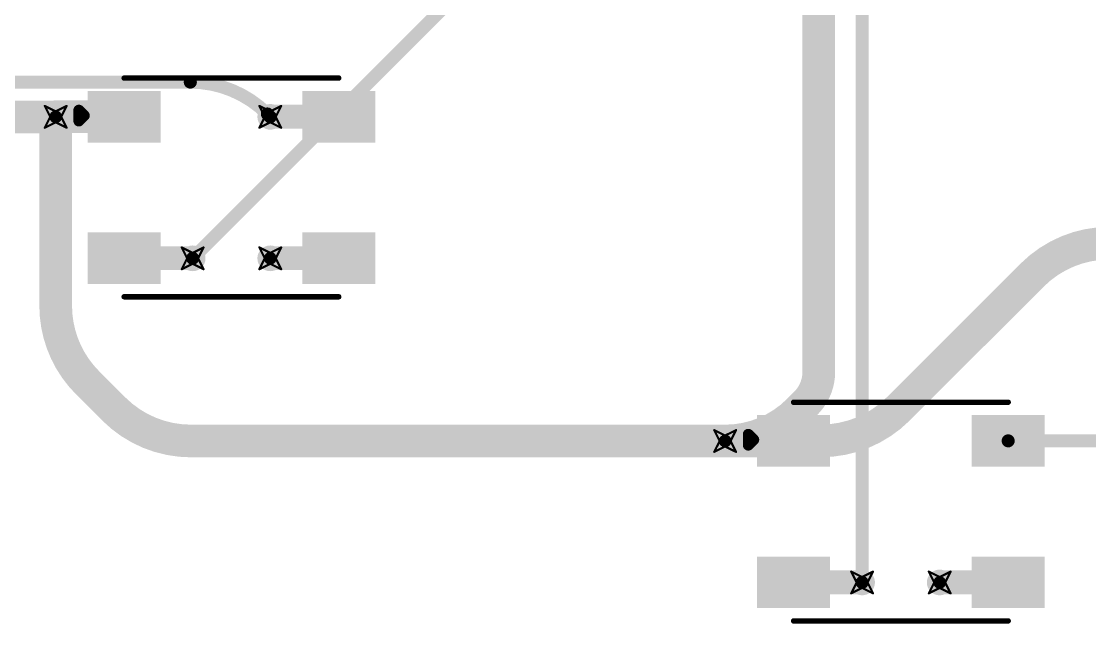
# Model space of a CAD drawing. Header units: inches. Extents: x -11 to 1110, y -7 to 455.
# Drawn here: x 232.06 to 256.96, y 111.27 to 125.32 of the extents above; entities that cross this region are included whole.
import ezdxf

# ---------------------------------------------------------------- set-up
doc = ezdxf.new("R2010")
doc.units = ezdxf.units.IN
for name, color, linetype in [('Bottom Layer', 5, 'Continuous'), ('Drill Drawing', 1, 'Continuous'), ('Top Layer', 1, 'Continuous'), ('Top Overlay', 2, 'Continuous'), ('Top Paste', 8, 'Continuous'), ('Top Solder', 216, 'Continuous'), ('Via Holes', 16, 'Continuous')]:
    doc.layers.add(name, color=color, linetype=linetype)

# ---------------------------------------------------------------- blocks, each defined once
blk = doc.blocks.new('WS2812B_B_W_48')
at = {"layer": 'Top Layer'}
for points in [[(-3.24999985, 2.15000078), (-1.75000031, 2.15000078), (-1.75000031, 1.15000278), (-3.24999985, 1.15000278)], [(3.24999985, 1.15000278), (1.75000031, 1.15000278), (1.75000031, 2.15000078), (3.24999985, 2.15000078)], [(-3.24999985, -1.15000024), (-1.75000031, -1.15000024), (-1.75000031, -2.14999824), (-3.24999985, -2.14999824)], [(1.75000031, -1.15000024), (3.24999985, -1.15000024), (3.24999985, -2.14999824), (1.75000031, -2.14999824)]]:
    blk.add_hatch(color=1, dxfattribs=at).paths.add_polyline_path(points)
at = {"layer": 'Top Paste'}
for points in [[(-3.24999985, 2.15000078), (-1.75000031, 2.15000078), (-1.75000031, 1.15000278), (-3.24999985, 1.15000278)], [(3.24999985, 1.15000278), (1.75000031, 1.15000278), (1.75000031, 2.15000078), (3.24999985, 2.15000078)], [(-3.24999985, -1.15000024), (-1.75000031, -1.15000024), (-1.75000031, -2.14999824), (-3.24999985, -2.14999824)], [(1.75000031, -1.15000024), (3.24999985, -1.15000024), (3.24999985, -2.14999824), (1.75000031, -2.14999824)]]:
    blk.add_hatch(color=8, dxfattribs=at).paths.add_polyline_path(points)
at = {"layer": 'Top Solder'}
for points in [[(-3.35159985, 2.25160078), (-1.64840031, 2.25160078), (-1.64840031, 1.04840278), (-3.35159985, 1.04840278)], [(3.35159985, 1.04840278), (1.64840031, 1.04840278), (1.64840031, 2.25160078), (3.35159985, 2.25160078)], [(-3.35159985, -1.04840024), (-1.64840031, -1.04840024), (-1.64840031, -2.25159824), (-3.35159985, -2.25159824)], [(1.64840031, -1.04840024), (3.35159985, -1.04840024), (3.35159985, -2.25159824), (1.64840031, -2.25159824)]]:
    blk.add_hatch(color=216, dxfattribs=at).paths.add_polyline_path(points)
at = {"layer": 'Top Overlay'}
for points in [[(-2.50000008, 2.55080008, 0.127, 0.127, 0), (2.50000008, 2.55080008, 0.127, 0.127, 0)], [(-3.556, 1.8034, 0.254, 0.254, 0), (-3.429, 1.6764, 0.254, 0.254, 0)], [(-3.556, 1.5494, 0.254, 0.254, 0), (-3.556, 1.8034, 0.254, 0.254, 0)], [(-3.556, 1.5494, 0.254, 0.254, 0), (-3.429, 1.6764, 0.254, 0.254, 0)], [(-2.50000008, -2.55079754, 0.127, 0.127, 0), (2.50000008, -2.55079754, 0.127, 0.127, 0)]]:
    blk.add_lwpolyline(points, format="xyseb", dxfattribs=at)
for points in [[(-2.53175008, 2.55080008, 0.0635, 0.0635, 1), (-2.46825008, 2.55080008, 0.0635, 0.0635, 1)], [(2.46825008, 2.55080008, 0.0635, 0.0635, 1), (2.53175008, 2.55080008, 0.0635, 0.0635, 1)], [(-3.619499999999999, 1.8034, 0.127, 0.127, 1), (-3.4925, 1.8034, 0.127, 0.127, 1)], [(-3.619499999999999, 1.8034, 0.127, 0.127, 1), (-3.4925, 1.8034, 0.127, 0.127, 1)], [(-3.4925, 1.6764, 0.127, 0.127, 1), (-3.3655, 1.6764, 0.127, 0.127, 1)], [(-3.4925, 1.6764, 0.127, 0.127, 1), (-3.3655, 1.6764, 0.127, 0.127, 1)], [(-3.619499999999999, 1.5494, 0.127, 0.127, 1), (-3.4925, 1.5494, 0.127, 0.127, 1)], [(-3.619499999999999, 1.5494, 0.127, 0.127, 1), (-3.4925, 1.5494, 0.127, 0.127, 1)], [(-2.53175008, -2.55079754, 0.0635, 0.0635, 1), (-2.46825008, -2.55079754, 0.0635, 0.0635, 1)], [(2.46825008, -2.55079754, 0.0635, 0.0635, 1), (2.53175008, -2.55079754, 0.0635, 0.0635, 1)]]:
    blk.add_lwpolyline(points, format="xyseb", close=True, dxfattribs=at)
blk = doc.blocks.new('WS2812B_B_W_108')
at = {"layer": 'Top Layer'}
for points in [[(-3.24999985, 2.15000078), (-1.75000031, 2.15000078), (-1.75000031, 1.15000278), (-3.24999985, 1.15000278)], [(3.24999985, 1.15000278), (1.75000031, 1.15000278), (1.75000031, 2.15000078), (3.24999985, 2.15000078)], [(-3.24999985, -1.15000024), (-1.75000031, -1.15000024), (-1.75000031, -2.14999824), (-3.24999985, -2.14999824)], [(1.75000031, -1.15000024), (3.24999985, -1.15000024), (3.24999985, -2.14999824), (1.75000031, -2.14999824)]]:
    blk.add_hatch(color=1, dxfattribs=at).paths.add_polyline_path(points)
at = {"layer": 'Top Paste'}
for points in [[(-3.24999985, 2.15000078), (-1.75000031, 2.15000078), (-1.75000031, 1.15000278), (-3.24999985, 1.15000278)], [(3.24999985, 1.15000278), (1.75000031, 1.15000278), (1.75000031, 2.15000078), (3.24999985, 2.15000078)], [(-3.24999985, -1.15000024), (-1.75000031, -1.15000024), (-1.75000031, -2.14999824), (-3.24999985, -2.14999824)], [(1.75000031, -1.15000024), (3.24999985, -1.15000024), (3.24999985, -2.14999824), (1.75000031, -2.14999824)]]:
    blk.add_hatch(color=8, dxfattribs=at).paths.add_polyline_path(points)
at = {"layer": 'Top Solder'}
for points in [[(-3.35159985, 2.25160078), (-1.64840031, 2.25160078), (-1.64840031, 1.04840278), (-3.35159985, 1.04840278)], [(3.35159985, 1.04840278), (1.64840031, 1.04840278), (1.64840031, 2.25160078), (3.35159985, 2.25160078)], [(-3.35159985, -1.04840024), (-1.64840031, -1.04840024), (-1.64840031, -2.25159824), (-3.35159985, -2.25159824)], [(1.64840031, -1.04840024), (3.35159985, -1.04840024), (3.35159985, -2.25159824), (1.64840031, -2.25159824)]]:
    blk.add_hatch(color=216, dxfattribs=at).paths.add_polyline_path(points)
at = {"layer": 'Top Overlay'}
for points in [[(-2.50000008, 2.55080008, 0.127, 0.127, 0), (2.50000008, 2.55080008, 0.127, 0.127, 0)], [(-3.556, 1.8034, 0.254, 0.254, 0), (-3.429, 1.6764, 0.254, 0.254, 0)], [(-3.556, 1.5494, 0.254, 0.254, 0), (-3.556, 1.8034, 0.254, 0.254, 0)], [(-3.556, 1.5494, 0.254, 0.254, 0), (-3.429, 1.6764, 0.254, 0.254, 0)], [(-2.50000008, -2.55079754, 0.127, 0.127, 0), (2.50000008, -2.55079754, 0.127, 0.127, 0)]]:
    blk.add_lwpolyline(points, format="xyseb", dxfattribs=at)
for points in [[(-2.53175008, 2.55080008, 0.0635, 0.0635, 1), (-2.46825008, 2.55080008, 0.0635, 0.0635, 1)], [(2.46825008, 2.55080008, 0.0635, 0.0635, 1), (2.53175008, 2.55080008, 0.0635, 0.0635, 1)], [(-3.619499999999999, 1.8034, 0.127, 0.127, 1), (-3.4925, 1.8034, 0.127, 0.127, 1)], [(-3.619499999999999, 1.8034, 0.127, 0.127, 1), (-3.4925, 1.8034, 0.127, 0.127, 1)], [(-3.4925, 1.6764, 0.127, 0.127, 1), (-3.3655, 1.6764, 0.127, 0.127, 1)], [(-3.4925, 1.6764, 0.127, 0.127, 1), (-3.3655, 1.6764, 0.127, 0.127, 1)], [(-3.619499999999999, 1.5494, 0.127, 0.127, 1), (-3.4925, 1.5494, 0.127, 0.127, 1)], [(-3.619499999999999, 1.5494, 0.127, 0.127, 1), (-3.4925, 1.5494, 0.127, 0.127, 1)], [(-2.53175008, -2.55079754, 0.0635, 0.0635, 1), (-2.46825008, -2.55079754, 0.0635, 0.0635, 1)], [(2.46825008, -2.55079754, 0.0635, 0.0635, 1), (2.53175008, -2.55079754, 0.0635, 0.0635, 1)]]:
    blk.add_lwpolyline(points, format="xyseb", close=True, dxfattribs=at)

msp = doc.modelspace()

# ---------------------------------------------------------------- hatches: boundary and pattern name
at = {"layer": 'Bottom Layer'}
h = msp.add_hatch(color=5, dxfattribs=at)
edge = h.paths.add_edge_path()
edge.add_arc((232.86396912, 123.0906098), 0.2999994, 0, 360)
h = msp.add_hatch(color=5, dxfattribs=at)
edge = h.paths.add_edge_path()
edge.add_arc((237.86396928, 123.0906098), 0.2999994, 0, 360)
h = msp.add_hatch(color=5, dxfattribs=at)
edge = h.paths.add_edge_path()
edge.add_arc((236.0552302, 119.79060878), 0.2999994, 0, 360)
h = msp.add_hatch(color=5, dxfattribs=at)
edge = h.paths.add_edge_path()
edge.add_arc((237.86396928, 119.79060878), 0.2999994, 0, 360)
h = msp.add_hatch(color=5, dxfattribs=at)
edge = h.paths.add_edge_path()
edge.add_arc((248.46450434, 115.52914664), 0.2999994, 0, 360)
h = msp.add_hatch(color=5, dxfattribs=at)
edge = h.paths.add_edge_path()
edge.add_arc((251.65576542, 112.22914562), 0.2999994, 0, 360)
h = msp.add_hatch(color=5, dxfattribs=at)
edge = h.paths.add_edge_path()
edge.add_arc((253.4645045, 112.22914562), 0.2999994, 0, 360)
at = {"layer": 'Top Layer'}
h = msp.add_hatch(color=1, dxfattribs=at)
edge = h.paths.add_edge_path()
edge.add_arc((232.86396912, 123.0906098), 0.2999994, 0, 360)
h = msp.add_hatch(color=1, dxfattribs=at)
edge = h.paths.add_edge_path()
edge.add_arc((237.86396928, 123.0906098), 0.2999994, 0, 360)
h = msp.add_hatch(color=1, dxfattribs=at)
edge = h.paths.add_edge_path()
edge.add_arc((236.0552302, 119.79060878), 0.2999994, 0, 360)
h = msp.add_hatch(color=1, dxfattribs=at)
edge = h.paths.add_edge_path()
edge.add_arc((237.86396928, 119.79060878), 0.2999994, 0, 360)
h = msp.add_hatch(color=1, dxfattribs=at)
edge = h.paths.add_edge_path()
edge.add_arc((248.46450434, 115.52914664), 0.2999994, 0, 360)
h = msp.add_hatch(color=1, dxfattribs=at)
edge = h.paths.add_edge_path()
edge.add_arc((251.65576542, 112.22914562), 0.2999994, 0, 360)
h = msp.add_hatch(color=1, dxfattribs=at)
edge = h.paths.add_edge_path()
edge.add_arc((253.4645045, 112.22914562), 0.2999994, 0, 360)
at = {"layer": 'Via Holes'}
h = msp.add_hatch(color=7, dxfattribs=at)
edge = h.paths.add_edge_path()
edge.add_arc((232.86396912, 123.0906098), 0.1499997, 0, 360)
h = msp.add_hatch(color=7, dxfattribs=at)
edge = h.paths.add_edge_path()
edge.add_arc((237.86396928, 123.0906098), 0.1499997, 0, 360)
h = msp.add_hatch(color=7, dxfattribs=at)
edge = h.paths.add_edge_path()
edge.add_arc((236.0552302, 119.79060878), 0.1499997, 0, 360)
h = msp.add_hatch(color=7, dxfattribs=at)
edge = h.paths.add_edge_path()
edge.add_arc((237.86396928, 119.79060878), 0.1499997, 0, 360)
h = msp.add_hatch(color=7, dxfattribs=at)
edge = h.paths.add_edge_path()
edge.add_arc((248.46450434, 115.52914664), 0.1499997, 0, 360)
h = msp.add_hatch(color=7, dxfattribs=at)
edge = h.paths.add_edge_path()
edge.add_arc((251.65576542, 112.22914562), 0.1499997, 0, 360)
h = msp.add_hatch(color=7, dxfattribs=at)
edge = h.paths.add_edge_path()
edge.add_arc((253.4645045, 112.22914562), 0.1499997, 0, 360)

# ---------------------------------------------------------------- linework, layer by layer
at = {"layer": 'Bottom Layer'}
for points in [[(236.0552302, 119.79060878, 0.3048, 0.3048, 0), (247.8951608, 131.63053938, 0.3048, 0.3048, 0)], [(250.6472, 117.14405324, 0.7619999999999999, 0.7619999999999999, 0), (250.6472, 128.71625768, 0.7619999999999999, 0.7619999999999999, 0)], [(251.65576542, 112.22914562, 0.3048, 0.3048, 0), (251.65576542, 128.12486186, 0.3048, 0.3048, 0)], [(227.48494254, 123.9012, 0.3048, 0.3048, 0), (236.00127552, 123.9012, 0.3048, 0.3048, 0)], [(236.00127552, 123.9012, 0.3048, 0.3048, -0.198912367379658), (237.7973273, 123.15725178, 0.3048, 0.3048, 0)], [(226.63917588, 123.0906098, 0.7619999999999999, 0.7619999999999999, 0), (232.86396912, 123.0906098, 0.7619999999999999, 0.7619999999999999, 0)], [(232.86396912, 118.68273444, 0.7619999999999999, 0.7619999999999999, 0), (232.86396912, 123.0906098, 0.7619999999999999, 0.7619999999999999, 0)], [(237.7973273, 123.15725178, 0.3048, 0.3048, 0), (237.86396928, 123.0906098, 0.3048, 0.3048, 0)], [(233.60791734, 116.88668266, 0.7619999999999999, 0.7619999999999999, -0.198912367379658), (232.86396912, 118.68273444, 0.7619999999999999, 0.7619999999999999, 0)], [(250.6472, 117.14405324, 0.7619999999999999, 0.7619999999999999, -0.198912367379658), (250.3424, 116.4082, 0.7619999999999999, 0.7619999999999999, 0)], [(233.60791734, 116.88668266, 0.7619999999999999, 0.7619999999999999, 0), (234.22150514, 116.27309486, 0.7619999999999999, 0.7619999999999999, 0)], [(250.16963428, 116.23543428, 0.7619999999999999, 0.7619999999999999, 0), (250.3424, 116.4082, 0.7619999999999999, 0.7619999999999999, 0)], [(236.01755692, 115.52914664, 0.7619999999999999, 0.7619999999999999, -0.198912367379658), (234.22150514, 116.27309486, 0.7619999999999999, 0.7619999999999999, 0)], [(250.16963428, 116.23543428, 0.7619999999999999, 0.7619999999999999, -0.198912367379658), (248.46450434, 115.52914664, 0.7619999999999999, 0.7619999999999999, 0)], [(236.01755692, 115.52914664, 0.7619999999999999, 0.7619999999999999, 0), (248.46450434, 115.52914664, 0.7619999999999999, 0.7619999999999999, 0)]]:
    msp.add_lwpolyline(points, format="xyseb", dxfattribs=at)
for points in [[(235.92507552, 123.9012, 0.1524, 0.1524, 1), (236.07747552, 123.9012, 0.1524, 0.1524, 1)], [(235.92507552, 123.9012, 0.1524, 0.1524, 1), (236.07747552, 123.9012, 0.1524, 0.1524, 1)], [(232.67346912, 123.0906098, 0.3809999999999999, 0.3809999999999999, 1), (233.05446912, 123.0906098, 0.3809999999999999, 0.3809999999999999, 1)], [(232.67346912, 123.0906098, 0.3809999999999999, 0.3809999999999999, 1), (233.05446912, 123.0906098, 0.3809999999999999, 0.3809999999999999, 1)], [(237.7211273, 123.15725178, 0.1524, 0.1524, 1), (237.8735273, 123.15725178, 0.1524, 0.1524, 1)], [(237.7211273, 123.15725178, 0.1524, 0.1524, 1), (237.8735273, 123.15725178, 0.1524, 0.1524, 1)], [(237.78776928, 123.0906098, 0.1524, 0.1524, 1), (237.94016928, 123.0906098, 0.1524, 0.1524, 1)], [(235.9790302, 119.79060878, 0.1524, 0.1524, 1), (236.1314302, 119.79060878, 0.1524, 0.1524, 1)], [(232.67346912, 118.68273444, 0.3809999999999999, 0.3809999999999999, 1), (233.05446912, 118.68273444, 0.3809999999999999, 0.3809999999999999, 1)], [(232.67346912, 118.68273444, 0.3809999999999999, 0.3809999999999999, 1), (233.05446912, 118.68273444, 0.3809999999999999, 0.3809999999999999, 1)], [(250.4567, 117.14405324, 0.3809999999999999, 0.3809999999999999, 1), (250.8377, 117.14405324, 0.3809999999999999, 0.3809999999999999, 1)], [(250.4567, 117.14405324, 0.3809999999999999, 0.3809999999999999, 1), (250.8377, 117.14405324, 0.3809999999999999, 0.3809999999999999, 1)], [(233.41741734, 116.88668266, 0.3809999999999999, 0.3809999999999999, 1), (233.79841734, 116.88668266, 0.3809999999999999, 0.3809999999999999, 1)], [(233.41741734, 116.88668266, 0.3809999999999999, 0.3809999999999999, 1), (233.79841734, 116.88668266, 0.3809999999999999, 0.3809999999999999, 1)], [(250.1519, 116.4082, 0.3809999999999999, 0.3809999999999999, 1), (250.5329, 116.4082, 0.3809999999999999, 0.3809999999999999, 1)], [(250.1519, 116.4082, 0.3809999999999999, 0.3809999999999999, 1), (250.5329, 116.4082, 0.3809999999999999, 0.3809999999999999, 1)], [(234.03100514, 116.27309486, 0.3809999999999999, 0.3809999999999999, 1), (234.41200514, 116.27309486, 0.3809999999999999, 0.3809999999999999, 1)], [(234.03100514, 116.27309486, 0.3809999999999999, 0.3809999999999999, 1), (234.41200514, 116.27309486, 0.3809999999999999, 0.3809999999999999, 1)], [(249.97913428, 116.23543428, 0.3809999999999999, 0.3809999999999999, 1), (250.36013428, 116.23543428, 0.3809999999999999, 0.3809999999999999, 1)], [(249.97913428, 116.23543428, 0.3809999999999999, 0.3809999999999999, 1), (250.36013428, 116.23543428, 0.3809999999999999, 0.3809999999999999, 1)], [(235.82705692, 115.52914664, 0.3809999999999999, 0.3809999999999999, 1), (236.20805692, 115.52914664, 0.3809999999999999, 0.3809999999999999, 1)], [(235.82705692, 115.52914664, 0.3809999999999999, 0.3809999999999999, 1), (236.20805692, 115.52914664, 0.3809999999999999, 0.3809999999999999, 1)], [(248.27400434, 115.52914664, 0.3809999999999999, 0.3809999999999999, 1), (248.65500434, 115.52914664, 0.3809999999999999, 0.3809999999999999, 1)], [(248.27400434, 115.52914664, 0.3809999999999999, 0.3809999999999999, 1), (248.65500434, 115.52914664, 0.3809999999999999, 0.3809999999999999, 1)], [(251.57956542, 112.22914562, 0.1524, 0.1524, 1), (251.73196542, 112.22914562, 0.1524, 0.1524, 1)]]:
    msp.add_lwpolyline(points, format="xyseb", close=True, dxfattribs=at)
at = {"layer": 'Drill Drawing'}
for points in [[(232.60996912, 123.3446098, 0.0508, 0.0508, 0), (232.86396912, 123.2176098, 0.0508, 0.0508, 0)], [(232.60996912, 123.3446098, 0.0508, 0.0508, 0), (232.73696912, 123.0906098, 0.0508, 0.0508, 0)], [(232.86396912, 123.2176098, 0.0508, 0.0508, 0), (233.11796912, 123.3446098, 0.0508, 0.0508, 0)], [(232.99096912, 123.0906098, 0.0508, 0.0508, 0), (233.11796912, 123.3446098, 0.0508, 0.0508, 0)], [(237.60996928, 123.3446098, 0.0508, 0.0508, 0), (237.86396928, 123.2176098, 0.0508, 0.0508, 0)], [(237.60996928, 123.3446098, 0.0508, 0.0508, 0), (237.73696928, 123.0906098, 0.0508, 0.0508, 0)], [(237.86396928, 123.2176098, 0.0508, 0.0508, 0), (238.11796928, 123.3446098, 0.0508, 0.0508, 0)], [(237.99096928, 123.0906098, 0.0508, 0.0508, 0), (238.11796928, 123.3446098, 0.0508, 0.0508, 0)], [(232.60996912, 122.8366098, 0.0508, 0.0508, 0), (232.73696912, 123.0906098, 0.0508, 0.0508, 0)], [(232.60996912, 122.8366098, 0.0508, 0.0508, 0), (232.86396912, 122.9636098, 0.0508, 0.0508, 0)], [(232.86396912, 122.9636098, 0.0508, 0.0508, 0), (233.11796912, 122.8366098, 0.0508, 0.0508, 0)], [(232.99096912, 123.0906098, 0.0508, 0.0508, 0), (233.11796912, 122.8366098, 0.0508, 0.0508, 0)], [(237.60996928, 122.8366098, 0.0508, 0.0508, 0), (237.73696928, 123.0906098, 0.0508, 0.0508, 0)], [(237.60996928, 122.8366098, 0.0508, 0.0508, 0), (237.86396928, 122.9636098, 0.0508, 0.0508, 0)], [(237.86396928, 122.9636098, 0.0508, 0.0508, 0), (238.11796928, 122.8366098, 0.0508, 0.0508, 0)], [(237.99096928, 123.0906098, 0.0508, 0.0508, 0), (238.11796928, 122.8366098, 0.0508, 0.0508, 0)], [(235.8012302, 120.04460878, 0.0508, 0.0508, 0), (236.0552302, 119.91760878, 0.0508, 0.0508, 0)], [(235.8012302, 120.04460878, 0.0508, 0.0508, 0), (235.9282302, 119.79060878, 0.0508, 0.0508, 0)], [(236.0552302, 119.91760878, 0.0508, 0.0508, 0), (236.3092302, 120.04460878, 0.0508, 0.0508, 0)], [(236.1822302, 119.79060878, 0.0508, 0.0508, 0), (236.3092302, 120.04460878, 0.0508, 0.0508, 0)], [(237.60996928, 120.04460878, 0.0508, 0.0508, 0), (237.86396928, 119.91760878, 0.0508, 0.0508, 0)], [(237.60996928, 120.04460878, 0.0508, 0.0508, 0), (237.73696928, 119.79060878, 0.0508, 0.0508, 0)], [(237.86396928, 119.91760878, 0.0508, 0.0508, 0), (238.11796928, 120.04460878, 0.0508, 0.0508, 0)], [(237.99096928, 119.79060878, 0.0508, 0.0508, 0), (238.11796928, 120.04460878, 0.0508, 0.0508, 0)], [(235.8012302, 119.53660878, 0.0508, 0.0508, 0), (235.9282302, 119.79060878, 0.0508, 0.0508, 0)], [(236.1822302, 119.79060878, 0.0508, 0.0508, 0), (236.3092302, 119.53660878, 0.0508, 0.0508, 0)], [(237.60996928, 119.53660878, 0.0508, 0.0508, 0), (237.73696928, 119.79060878, 0.0508, 0.0508, 0)], [(237.99096928, 119.79060878, 0.0508, 0.0508, 0), (238.11796928, 119.53660878, 0.0508, 0.0508, 0)], [(235.8012302, 119.53660878, 0.0508, 0.0508, 0), (236.0552302, 119.66360878, 0.0508, 0.0508, 0)], [(236.0552302, 119.66360878, 0.0508, 0.0508, 0), (236.3092302, 119.53660878, 0.0508, 0.0508, 0)], [(237.60996928, 119.53660878, 0.0508, 0.0508, 0), (237.86396928, 119.66360878, 0.0508, 0.0508, 0)], [(237.86396928, 119.66360878, 0.0508, 0.0508, 0), (238.11796928, 119.53660878, 0.0508, 0.0508, 0)], [(248.21050434, 115.78314664, 0.0508, 0.0508, 0), (248.46450434, 115.65614664, 0.0508, 0.0508, 0)], [(248.21050434, 115.78314664, 0.0508, 0.0508, 0), (248.33750434, 115.52914664, 0.0508, 0.0508, 0)], [(248.46450434, 115.65614664, 0.0508, 0.0508, 0), (248.71850434, 115.78314664, 0.0508, 0.0508, 0)], [(248.59150434, 115.52914664, 0.0508, 0.0508, 0), (248.71850434, 115.78314664, 0.0508, 0.0508, 0)], [(248.21050434, 115.27514664, 0.0508, 0.0508, 0), (248.33750434, 115.52914664, 0.0508, 0.0508, 0)], [(248.59150434, 115.52914664, 0.0508, 0.0508, 0), (248.71850434, 115.27514664, 0.0508, 0.0508, 0)], [(248.21050434, 115.27514664, 0.0508, 0.0508, 0), (248.46450434, 115.40214664, 0.0508, 0.0508, 0)], [(248.46450434, 115.40214664, 0.0508, 0.0508, 0), (248.71850434, 115.27514664, 0.0508, 0.0508, 0)], [(251.40176542, 112.48314562, 0.0508, 0.0508, 0), (251.65576542, 112.35614562, 0.0508, 0.0508, 0)], [(251.40176542, 112.48314562, 0.0508, 0.0508, 0), (251.52876542, 112.22914562, 0.0508, 0.0508, 0)], [(251.65576542, 112.35614562, 0.0508, 0.0508, 0), (251.90976542, 112.48314562, 0.0508, 0.0508, 0)], [(251.78276542, 112.22914562, 0.0508, 0.0508, 0), (251.90976542, 112.48314562, 0.0508, 0.0508, 0)], [(253.2105045, 112.48314562, 0.0508, 0.0508, 0), (253.4645045, 112.35614562, 0.0508, 0.0508, 0)], [(253.2105045, 112.48314562, 0.0508, 0.0508, 0), (253.3375045, 112.22914562, 0.0508, 0.0508, 0)], [(253.4645045, 112.35614562, 0.0508, 0.0508, 0), (253.7185045, 112.48314562, 0.0508, 0.0508, 0)], [(253.5915045, 112.22914562, 0.0508, 0.0508, 0), (253.7185045, 112.48314562, 0.0508, 0.0508, 0)], [(251.40176542, 111.97514562, 0.0508, 0.0508, 0), (251.52876542, 112.22914562, 0.0508, 0.0508, 0)], [(251.40176542, 111.97514562, 0.0508, 0.0508, 0), (251.65576542, 112.10214562, 0.0508, 0.0508, 0)], [(251.65576542, 112.10214562, 0.0508, 0.0508, 0), (251.90976542, 111.97514562, 0.0508, 0.0508, 0)], [(251.78276542, 112.22914562, 0.0508, 0.0508, 0), (251.90976542, 111.97514562, 0.0508, 0.0508, 0)], [(253.2105045, 111.97514562, 0.0508, 0.0508, 0), (253.3375045, 112.22914562, 0.0508, 0.0508, 0)], [(253.2105045, 111.97514562, 0.0508, 0.0508, 0), (253.4645045, 112.10214562, 0.0508, 0.0508, 0)], [(253.4645045, 112.10214562, 0.0508, 0.0508, 0), (253.7185045, 111.97514562, 0.0508, 0.0508, 0)], [(253.5915045, 112.22914562, 0.0508, 0.0508, 0), (253.7185045, 111.97514562, 0.0508, 0.0508, 0)]]:
    msp.add_lwpolyline(points, format="xyseb", dxfattribs=at)
for points in [[(232.59726912, 123.3446098, 0.0254, 0.0254, 1), (232.62266912, 123.3446098, 0.0254, 0.0254, 1)], [(232.59726912, 123.3446098, 0.0254, 0.0254, 1), (232.62266912, 123.3446098, 0.0254, 0.0254, 1)], [(232.85126912, 123.2176098, 0.0254, 0.0254, 1), (232.87666912, 123.2176098, 0.0254, 0.0254, 1)], [(232.85126912, 123.2176098, 0.0254, 0.0254, 1), (232.87666912, 123.2176098, 0.0254, 0.0254, 1)], [(233.10526912, 123.3446098, 0.0254, 0.0254, 1), (233.13066912, 123.3446098, 0.0254, 0.0254, 1)], [(233.10526912, 123.3446098, 0.0254, 0.0254, 1), (233.13066912, 123.3446098, 0.0254, 0.0254, 1)], [(237.59726928, 123.3446098, 0.0254, 0.0254, 1), (237.62266928, 123.3446098, 0.0254, 0.0254, 1)], [(237.59726928, 123.3446098, 0.0254, 0.0254, 1), (237.62266928, 123.3446098, 0.0254, 0.0254, 1)], [(237.85126928, 123.2176098, 0.0254, 0.0254, 1), (237.87666928, 123.2176098, 0.0254, 0.0254, 1)], [(237.85126928, 123.2176098, 0.0254, 0.0254, 1), (237.87666928, 123.2176098, 0.0254, 0.0254, 1)], [(238.10526928, 123.3446098, 0.0254, 0.0254, 1), (238.13066928, 123.3446098, 0.0254, 0.0254, 1)], [(238.10526928, 123.3446098, 0.0254, 0.0254, 1), (238.13066928, 123.3446098, 0.0254, 0.0254, 1)], [(232.72426912, 123.0906098, 0.0254, 0.0254, 1), (232.74966912, 123.0906098, 0.0254, 0.0254, 1)], [(232.72426912, 123.0906098, 0.0254, 0.0254, 1), (232.74966912, 123.0906098, 0.0254, 0.0254, 1)], [(232.85126912, 122.9636098, 0.0254, 0.0254, 1), (232.87666912, 122.9636098, 0.0254, 0.0254, 1)], [(232.85126912, 122.9636098, 0.0254, 0.0254, 1), (232.87666912, 122.9636098, 0.0254, 0.0254, 1)], [(232.97826912, 123.0906098, 0.0254, 0.0254, 1), (233.00366912, 123.0906098, 0.0254, 0.0254, 1)], [(232.97826912, 123.0906098, 0.0254, 0.0254, 1), (233.00366912, 123.0906098, 0.0254, 0.0254, 1)], [(237.72426928, 123.0906098, 0.0254, 0.0254, 1), (237.74966928, 123.0906098, 0.0254, 0.0254, 1)], [(237.72426928, 123.0906098, 0.0254, 0.0254, 1), (237.74966928, 123.0906098, 0.0254, 0.0254, 1)], [(237.85126928, 122.9636098, 0.0254, 0.0254, 1), (237.87666928, 122.9636098, 0.0254, 0.0254, 1)], [(237.85126928, 122.9636098, 0.0254, 0.0254, 1), (237.87666928, 122.9636098, 0.0254, 0.0254, 1)], [(237.97826928, 123.0906098, 0.0254, 0.0254, 1), (238.00366928, 123.0906098, 0.0254, 0.0254, 1)], [(237.97826928, 123.0906098, 0.0254, 0.0254, 1), (238.00366928, 123.0906098, 0.0254, 0.0254, 1)], [(232.59726912, 122.8366098, 0.0254, 0.0254, 1), (232.62266912, 122.8366098, 0.0254, 0.0254, 1)], [(232.59726912, 122.8366098, 0.0254, 0.0254, 1), (232.62266912, 122.8366098, 0.0254, 0.0254, 1)], [(233.10526912, 122.8366098, 0.0254, 0.0254, 1), (233.13066912, 122.8366098, 0.0254, 0.0254, 1)], [(233.10526912, 122.8366098, 0.0254, 0.0254, 1), (233.13066912, 122.8366098, 0.0254, 0.0254, 1)], [(237.59726928, 122.8366098, 0.0254, 0.0254, 1), (237.62266928, 122.8366098, 0.0254, 0.0254, 1)], [(237.59726928, 122.8366098, 0.0254, 0.0254, 1), (237.62266928, 122.8366098, 0.0254, 0.0254, 1)], [(238.10526928, 122.8366098, 0.0254, 0.0254, 1), (238.13066928, 122.8366098, 0.0254, 0.0254, 1)], [(238.10526928, 122.8366098, 0.0254, 0.0254, 1), (238.13066928, 122.8366098, 0.0254, 0.0254, 1)], [(235.7885302, 120.04460878, 0.0254, 0.0254, 1), (235.8139302, 120.04460878, 0.0254, 0.0254, 1)], [(235.7885302, 120.04460878, 0.0254, 0.0254, 1), (235.8139302, 120.04460878, 0.0254, 0.0254, 1)], [(236.2965302, 120.04460878, 0.0254, 0.0254, 1), (236.3219302, 120.04460878, 0.0254, 0.0254, 1)], [(236.2965302, 120.04460878, 0.0254, 0.0254, 1), (236.3219302, 120.04460878, 0.0254, 0.0254, 1)], [(237.59726928, 120.04460878, 0.0254, 0.0254, 1), (237.62266928, 120.04460878, 0.0254, 0.0254, 1)], [(237.59726928, 120.04460878, 0.0254, 0.0254, 1), (237.62266928, 120.04460878, 0.0254, 0.0254, 1)], [(238.10526928, 120.04460878, 0.0254, 0.0254, 1), (238.13066928, 120.04460878, 0.0254, 0.0254, 1)], [(238.10526928, 120.04460878, 0.0254, 0.0254, 1), (238.13066928, 120.04460878, 0.0254, 0.0254, 1)], [(235.9155302, 119.79060878, 0.0254, 0.0254, 1), (235.9409302, 119.79060878, 0.0254, 0.0254, 1)], [(235.9155302, 119.79060878, 0.0254, 0.0254, 1), (235.9409302, 119.79060878, 0.0254, 0.0254, 1)], [(236.0425302, 119.91760878, 0.0254, 0.0254, 1), (236.0679302, 119.91760878, 0.0254, 0.0254, 1)], [(236.0425302, 119.91760878, 0.0254, 0.0254, 1), (236.0679302, 119.91760878, 0.0254, 0.0254, 1)], [(236.1695302, 119.79060878, 0.0254, 0.0254, 1), (236.1949302, 119.79060878, 0.0254, 0.0254, 1)], [(236.1695302, 119.79060878, 0.0254, 0.0254, 1), (236.1949302, 119.79060878, 0.0254, 0.0254, 1)], [(237.72426928, 119.79060878, 0.0254, 0.0254, 1), (237.74966928, 119.79060878, 0.0254, 0.0254, 1)], [(237.72426928, 119.79060878, 0.0254, 0.0254, 1), (237.74966928, 119.79060878, 0.0254, 0.0254, 1)], [(237.85126928, 119.91760878, 0.0254, 0.0254, 1), (237.87666928, 119.91760878, 0.0254, 0.0254, 1)], [(237.85126928, 119.91760878, 0.0254, 0.0254, 1), (237.87666928, 119.91760878, 0.0254, 0.0254, 1)], [(237.97826928, 119.79060878, 0.0254, 0.0254, 1), (238.00366928, 119.79060878, 0.0254, 0.0254, 1)], [(237.97826928, 119.79060878, 0.0254, 0.0254, 1), (238.00366928, 119.79060878, 0.0254, 0.0254, 1)], [(235.7885302, 119.53660878, 0.0254, 0.0254, 1), (235.8139302, 119.53660878, 0.0254, 0.0254, 1)], [(235.7885302, 119.53660878, 0.0254, 0.0254, 1), (235.8139302, 119.53660878, 0.0254, 0.0254, 1)], [(236.0425302, 119.66360878, 0.0254, 0.0254, 1), (236.0679302, 119.66360878, 0.0254, 0.0254, 1)], [(236.0425302, 119.66360878, 0.0254, 0.0254, 1), (236.0679302, 119.66360878, 0.0254, 0.0254, 1)], [(236.2965302, 119.53660878, 0.0254, 0.0254, 1), (236.3219302, 119.53660878, 0.0254, 0.0254, 1)], [(236.2965302, 119.53660878, 0.0254, 0.0254, 1), (236.3219302, 119.53660878, 0.0254, 0.0254, 1)], [(237.59726928, 119.53660878, 0.0254, 0.0254, 1), (237.62266928, 119.53660878, 0.0254, 0.0254, 1)], [(237.59726928, 119.53660878, 0.0254, 0.0254, 1), (237.62266928, 119.53660878, 0.0254, 0.0254, 1)], [(237.85126928, 119.66360878, 0.0254, 0.0254, 1), (237.87666928, 119.66360878, 0.0254, 0.0254, 1)], [(237.85126928, 119.66360878, 0.0254, 0.0254, 1), (237.87666928, 119.66360878, 0.0254, 0.0254, 1)], [(238.10526928, 119.53660878, 0.0254, 0.0254, 1), (238.13066928, 119.53660878, 0.0254, 0.0254, 1)], [(238.10526928, 119.53660878, 0.0254, 0.0254, 1), (238.13066928, 119.53660878, 0.0254, 0.0254, 1)], [(248.19780434, 115.78314664, 0.0254, 0.0254, 1), (248.22320434, 115.78314664, 0.0254, 0.0254, 1)], [(248.19780434, 115.78314664, 0.0254, 0.0254, 1), (248.22320434, 115.78314664, 0.0254, 0.0254, 1)], [(248.70580434, 115.78314664, 0.0254, 0.0254, 1), (248.73120434, 115.78314664, 0.0254, 0.0254, 1)], [(248.70580434, 115.78314664, 0.0254, 0.0254, 1), (248.73120434, 115.78314664, 0.0254, 0.0254, 1)], [(248.32480434, 115.52914664, 0.0254, 0.0254, 1), (248.35020434, 115.52914664, 0.0254, 0.0254, 1)], [(248.32480434, 115.52914664, 0.0254, 0.0254, 1), (248.35020434, 115.52914664, 0.0254, 0.0254, 1)], [(248.45180434, 115.65614664, 0.0254, 0.0254, 1), (248.47720434, 115.65614664, 0.0254, 0.0254, 1)], [(248.45180434, 115.65614664, 0.0254, 0.0254, 1), (248.47720434, 115.65614664, 0.0254, 0.0254, 1)], [(248.57880434, 115.52914664, 0.0254, 0.0254, 1), (248.60420434, 115.52914664, 0.0254, 0.0254, 1)], [(248.57880434, 115.52914664, 0.0254, 0.0254, 1), (248.60420434, 115.52914664, 0.0254, 0.0254, 1)], [(248.19780434, 115.27514664, 0.0254, 0.0254, 1), (248.22320434, 115.27514664, 0.0254, 0.0254, 1)], [(248.19780434, 115.27514664, 0.0254, 0.0254, 1), (248.22320434, 115.27514664, 0.0254, 0.0254, 1)], [(248.45180434, 115.40214664, 0.0254, 0.0254, 1), (248.47720434, 115.40214664, 0.0254, 0.0254, 1)], [(248.45180434, 115.40214664, 0.0254, 0.0254, 1), (248.47720434, 115.40214664, 0.0254, 0.0254, 1)], [(248.70580434, 115.27514664, 0.0254, 0.0254, 1), (248.73120434, 115.27514664, 0.0254, 0.0254, 1)], [(248.70580434, 115.27514664, 0.0254, 0.0254, 1), (248.73120434, 115.27514664, 0.0254, 0.0254, 1)], [(251.38906542, 112.48314562, 0.0254, 0.0254, 1), (251.41446542, 112.48314562, 0.0254, 0.0254, 1)], [(251.38906542, 112.48314562, 0.0254, 0.0254, 1), (251.41446542, 112.48314562, 0.0254, 0.0254, 1)], [(251.64306542, 112.35614562, 0.0254, 0.0254, 1), (251.66846542, 112.35614562, 0.0254, 0.0254, 1)], [(251.64306542, 112.35614562, 0.0254, 0.0254, 1), (251.66846542, 112.35614562, 0.0254, 0.0254, 1)], [(251.89706542, 112.48314562, 0.0254, 0.0254, 1), (251.92246542, 112.48314562, 0.0254, 0.0254, 1)], [(251.89706542, 112.48314562, 0.0254, 0.0254, 1), (251.92246542, 112.48314562, 0.0254, 0.0254, 1)], [(253.1978045, 112.48314562, 0.0254, 0.0254, 1), (253.2232045, 112.48314562, 0.0254, 0.0254, 1)], [(253.1978045, 112.48314562, 0.0254, 0.0254, 1), (253.2232045, 112.48314562, 0.0254, 0.0254, 1)], [(253.4518045, 112.35614562, 0.0254, 0.0254, 1), (253.4772045, 112.35614562, 0.0254, 0.0254, 1)], [(253.4518045, 112.35614562, 0.0254, 0.0254, 1), (253.4772045, 112.35614562, 0.0254, 0.0254, 1)], [(253.7058045, 112.48314562, 0.0254, 0.0254, 1), (253.7312045, 112.48314562, 0.0254, 0.0254, 1)], [(253.7058045, 112.48314562, 0.0254, 0.0254, 1), (253.7312045, 112.48314562, 0.0254, 0.0254, 1)], [(251.51606542, 112.22914562, 0.0254, 0.0254, 1), (251.54146542, 112.22914562, 0.0254, 0.0254, 1)], [(251.51606542, 112.22914562, 0.0254, 0.0254, 1), (251.54146542, 112.22914562, 0.0254, 0.0254, 1)], [(251.64306542, 112.10214562, 0.0254, 0.0254, 1), (251.66846542, 112.10214562, 0.0254, 0.0254, 1)], [(251.64306542, 112.10214562, 0.0254, 0.0254, 1), (251.66846542, 112.10214562, 0.0254, 0.0254, 1)], [(251.77006542, 112.22914562, 0.0254, 0.0254, 1), (251.79546542, 112.22914562, 0.0254, 0.0254, 1)], [(251.77006542, 112.22914562, 0.0254, 0.0254, 1), (251.79546542, 112.22914562, 0.0254, 0.0254, 1)], [(253.3248045, 112.22914562, 0.0254, 0.0254, 1), (253.3502045, 112.22914562, 0.0254, 0.0254, 1)], [(253.3248045, 112.22914562, 0.0254, 0.0254, 1), (253.3502045, 112.22914562, 0.0254, 0.0254, 1)], [(253.4518045, 112.10214562, 0.0254, 0.0254, 1), (253.4772045, 112.10214562, 0.0254, 0.0254, 1)], [(253.4518045, 112.10214562, 0.0254, 0.0254, 1), (253.4772045, 112.10214562, 0.0254, 0.0254, 1)], [(253.5788045, 112.22914562, 0.0254, 0.0254, 1), (253.6042045, 112.22914562, 0.0254, 0.0254, 1)], [(253.5788045, 112.22914562, 0.0254, 0.0254, 1), (253.6042045, 112.22914562, 0.0254, 0.0254, 1)], [(251.38906542, 111.97514562, 0.0254, 0.0254, 1), (251.41446542, 111.97514562, 0.0254, 0.0254, 1)], [(251.38906542, 111.97514562, 0.0254, 0.0254, 1), (251.41446542, 111.97514562, 0.0254, 0.0254, 1)], [(251.89706542, 111.97514562, 0.0254, 0.0254, 1), (251.92246542, 111.97514562, 0.0254, 0.0254, 1)], [(251.89706542, 111.97514562, 0.0254, 0.0254, 1), (251.92246542, 111.97514562, 0.0254, 0.0254, 1)], [(253.1978045, 111.97514562, 0.0254, 0.0254, 1), (253.2232045, 111.97514562, 0.0254, 0.0254, 1)], [(253.1978045, 111.97514562, 0.0254, 0.0254, 1), (253.2232045, 111.97514562, 0.0254, 0.0254, 1)], [(253.7058045, 111.97514562, 0.0254, 0.0254, 1), (253.7312045, 111.97514562, 0.0254, 0.0254, 1)], [(253.7058045, 111.97514562, 0.0254, 0.0254, 1), (253.7312045, 111.97514562, 0.0254, 0.0254, 1)]]:
    msp.add_lwpolyline(points, format="xyseb", close=True, dxfattribs=at)
at = {"layer": 'Top Layer'}
for points in [[(232.86396912, 123.0940007, 0.7619999999999999, 0.7619999999999999, 0), (234.45959966, 123.0940007, 0.7619999999999999, 0.7619999999999999, 0)], [(237.86396928, 123.0940007, 0.5588, 0.5588, 0), (239.45959982, 123.0940007, 0.5588, 0.5588, 0)], [(255.62046158, 119.40026158, 0.7619999999999999, 0.7619999999999999, -0.198912367379658), (257.41651336, 120.1442098, 0.7619999999999999, 0.7619999999999999, 0)], [(234.45959966, 119.79399968, 0.5588, 0.5588, 0), (236.0552302, 119.79399968, 0.5588, 0.5588, 0)], [(237.86396928, 119.79399968, 0.5588, 0.5588, 0), (239.45959982, 119.79399968, 0.5588, 0.5588, 0)], [(252.49668576, 116.27648576, 0.7619999999999999, 0.7619999999999999, 0), (255.62046158, 119.40026158, 0.7619999999999999, 0.7619999999999999, 0)], [(252.49668576, 116.27648576, 0.7619999999999999, 0.7619999999999999, -0.198912367379658), (250.70063398, 115.53253754, 0.7619999999999999, 0.7619999999999999, 0)], [(248.46450434, 115.53253754, 0.7619999999999999, 0.7619999999999999, 0), (250.06013488, 115.53253754, 0.7619999999999999, 0.7619999999999999, 0)], [(250.06013488, 115.53253754, 0.7619999999999999, 0.7619999999999999, 0), (250.70063398, 115.53253754, 0.7619999999999999, 0.7619999999999999, 0)], [(255.06013504, 115.53253754, 0.3048, 0.3048, 0), (259.67249564, 115.53253754, 0.3048, 0.3048, 0)], [(250.06013488, 112.23253652, 0.5588, 0.5588, 0), (251.65576542, 112.23253652, 0.5588, 0.5588, 0)], [(253.4645045, 112.23253652, 0.5588, 0.5588, 0), (255.06013504, 112.23253652, 0.5588, 0.5588, 0)]]:
    msp.add_lwpolyline(points, format="xyseb", dxfattribs=at)
for points in [[(232.67346912, 123.0940007, 0.3809999999999999, 0.3809999999999999, 1), (233.05446912, 123.0940007, 0.3809999999999999, 0.3809999999999999, 1)], [(234.26909966, 123.0940007, 0.3809999999999999, 0.3809999999999999, 1), (234.65009966, 123.0940007, 0.3809999999999999, 0.3809999999999999, 1)], [(237.72426928, 123.0940007, 0.2794, 0.2794, 1), (238.00366928, 123.0940007, 0.2794, 0.2794, 1)], [(239.31989982, 123.0940007, 0.2794, 0.2794, 1), (239.59929982, 123.0940007, 0.2794, 0.2794, 1)], [(234.31989966, 119.79399968, 0.2794, 0.2794, 1), (234.59929966, 119.79399968, 0.2794, 0.2794, 1)], [(235.9155302, 119.79399968, 0.2794, 0.2794, 1), (236.1949302, 119.79399968, 0.2794, 0.2794, 1)], [(237.72426928, 119.79399968, 0.2794, 0.2794, 1), (238.00366928, 119.79399968, 0.2794, 0.2794, 1)], [(239.31989982, 119.79399968, 0.2794, 0.2794, 1), (239.59929982, 119.79399968, 0.2794, 0.2794, 1)], [(255.42996158, 119.40026158, 0.3809999999999999, 0.3809999999999999, 1), (255.81096158, 119.40026158, 0.3809999999999999, 0.3809999999999999, 1)], [(255.42996158, 119.40026158, 0.3809999999999999, 0.3809999999999999, 1), (255.81096158, 119.40026158, 0.3809999999999999, 0.3809999999999999, 1)], [(252.30618576, 116.27648576, 0.3809999999999999, 0.3809999999999999, 1), (252.68718576, 116.27648576, 0.3809999999999999, 0.3809999999999999, 1)], [(252.30618576, 116.27648576, 0.3809999999999999, 0.3809999999999999, 1), (252.68718576, 116.27648576, 0.3809999999999999, 0.3809999999999999, 1)], [(248.27400434, 115.53253754, 0.3809999999999999, 0.3809999999999999, 1), (248.65500434, 115.53253754, 0.3809999999999999, 0.3809999999999999, 1)], [(249.86963488, 115.53253754, 0.3809999999999999, 0.3809999999999999, 1), (250.25063488, 115.53253754, 0.3809999999999999, 0.3809999999999999, 1)], [(249.86963488, 115.53253754, 0.3809999999999999, 0.3809999999999999, 1), (250.25063488, 115.53253754, 0.3809999999999999, 0.3809999999999999, 1)], [(250.51013398, 115.53253754, 0.3809999999999999, 0.3809999999999999, 1), (250.89113398, 115.53253754, 0.3809999999999999, 0.3809999999999999, 1)], [(250.51013398, 115.53253754, 0.3809999999999999, 0.3809999999999999, 1), (250.89113398, 115.53253754, 0.3809999999999999, 0.3809999999999999, 1)], [(254.98393504, 115.53253754, 0.1524, 0.1524, 1), (255.13633504, 115.53253754, 0.1524, 0.1524, 1)], [(249.92043488, 112.23253652, 0.2794, 0.2794, 1), (250.19983488, 112.23253652, 0.2794, 0.2794, 1)], [(251.51606542, 112.23253652, 0.2794, 0.2794, 1), (251.79546542, 112.23253652, 0.2794, 0.2794, 1)], [(253.3248045, 112.23253652, 0.2794, 0.2794, 1), (253.6042045, 112.23253652, 0.2794, 0.2794, 1)], [(254.92043504, 112.23253652, 0.2794, 0.2794, 1), (255.19983504, 112.23253652, 0.2794, 0.2794, 1)]]:
    msp.add_lwpolyline(points, format="xyseb", close=True, dxfattribs=at)

# ---------------------------------------------------------------- block references
for name, p in [('WS2812B_B_W_108', (236.95959974, 121.44399892)), ('WS2812B_B_W_48', (252.56013496, 113.88253576))]:
    msp.add_blockref(name, p)

doc.saveas('drawing.dxf')
